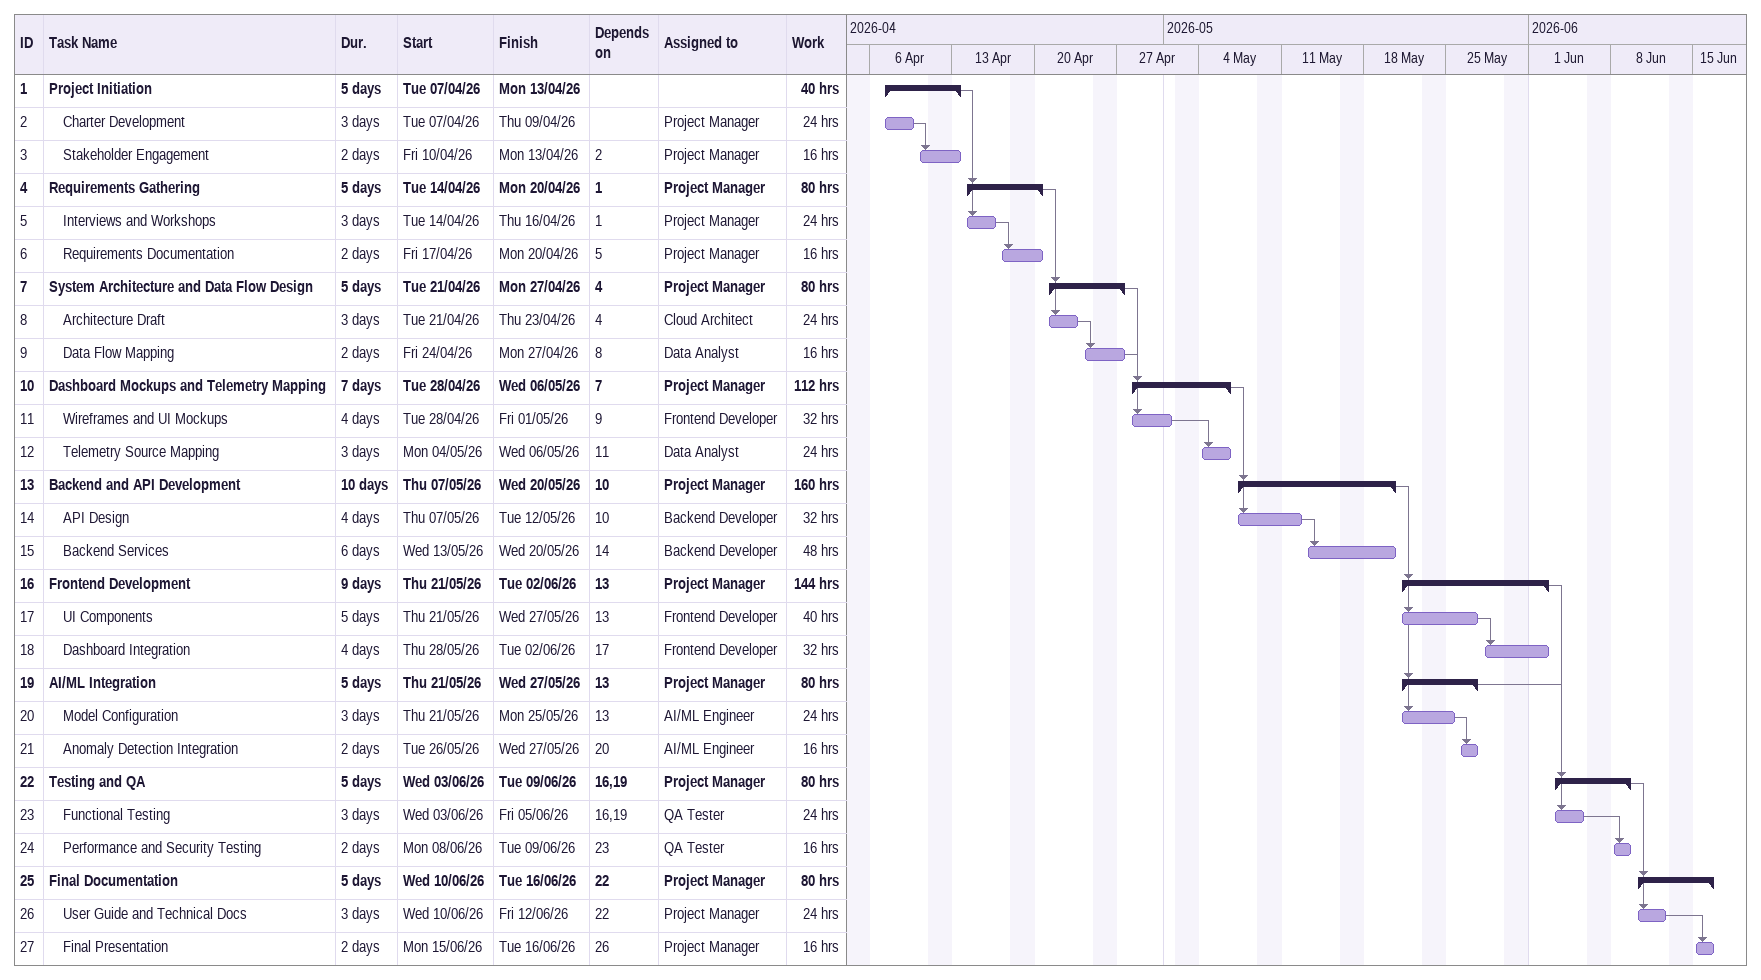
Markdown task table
| ID | Level | Task | Duration | Start | Finish | Predecessors | Resources | Work (h) |
|---|---|---|---|---|---|---|---|---|
| 1 | 1 | **Project Initiation** | 5d | 2026-04-07 | 2026-04-13 |  |  | 40 |
| 2 | 2 | Charter Development | 3d | 2026-04-07 | 2026-04-09 |  | Project Manager | 24 |
| 3 | 2 | Stakeholder Engagement | 2d | 2026-04-10 | 2026-04-13 | 2 | Project Manager | 16 |
| 4 | 1 | **Requirements Gathering** | 5d | 2026-04-14 | 2026-04-20 | 1 | Project Manager | 80 |
| 5 | 2 | Interviews and Workshops | 3d | 2026-04-14 | 2026-04-16 | 1 | Project Manager | 24 |
| 6 | 2 | Requirements Documentation | 2d | 2026-04-17 | 2026-04-20 | 5 | Project Manager | 16 |
| 7 | 1 | **System Architecture and Data Flow Design** | 5d | 2026-04-21 | 2026-04-27 | 4 | Project Manager | 80 |
| 8 | 2 | Architecture Draft | 3d | 2026-04-21 | 2026-04-23 | 4 | Cloud Architect | 24 |
| 9 | 2 | Data Flow Mapping | 2d | 2026-04-24 | 2026-04-27 | 8 | Data Analyst | 16 |
| 10 | 1 | **Dashboard Mockups and Telemetry Mapping** | 7d | 2026-04-28 | 2026-05-06 | 7 | Project Manager | 112 |
| 11 | 2 | Wireframes and UI Mockups | 4d | 2026-04-28 | 2026-05-01 | 9 | Frontend Developer | 32 |
| 12 | 2 | Telemetry Source Mapping | 3d | 2026-05-04 | 2026-05-06 | 11 | Data Analyst | 24 |
| 13 | 1 | **Backend and API Development** | 10d | 2026-05-07 | 2026-05-20 | 10 | Project Manager | 160 |
| 14 | 2 | API Design | 4d | 2026-05-07 | 2026-05-12 | 10 | Backend Developer | 32 |
| 15 | 2 | Backend Services | 6d | 2026-05-13 | 2026-05-20 | 14 | Backend Developer | 48 |
| 16 | 1 | **Frontend Development** | 9d | 2026-05-21 | 2026-06-02 | 13 | Project Manager | 144 |
| 17 | 2 | UI Components | 5d | 2026-05-21 | 2026-05-27 | 13 | Frontend Developer | 40 |
| 18 | 2 | Dashboard Integration | 4d | 2026-05-28 | 2026-06-02 | 17 | Frontend Developer | 32 |
| 19 | 1 | **AI/ML Integration** | 5d | 2026-05-21 | 2026-05-27 | 13 | Project Manager | 80 |
| 20 | 2 | Model Configuration | 3d | 2026-05-21 | 2026-05-25 | 13 | AI/ML Engineer | 24 |
| 21 | 2 | Anomaly Detection Integration | 2d | 2026-05-26 | 2026-05-27 | 20 | AI/ML Engineer | 16 |
| 22 | 1 | **Testing and QA** | 5d | 2026-06-03 | 2026-06-09 | 16, 19 | Project Manager | 80 |
| 23 | 2 | Functional Testing | 3d | 2026-06-03 | 2026-06-05 | 16, 19 | QA Tester | 24 |
| 24 | 2 | Performance and Security Testing | 2d | 2026-06-08 | 2026-06-09 | 23 | QA Tester | 16 |
| 25 | 1 | **Final Documentation** | 5d | 2026-06-10 | 2026-06-16 | 22 | Project Manager | 80 |
| 26 | 2 | User Guide and Technical Docs | 3d | 2026-06-10 | 2026-06-12 | 22 | Project Manager | 24 |
| 27 | 2 | Final Presentation | 2d | 2026-06-15 | 2026-06-16 | 26 | Project Manager | 16 |
